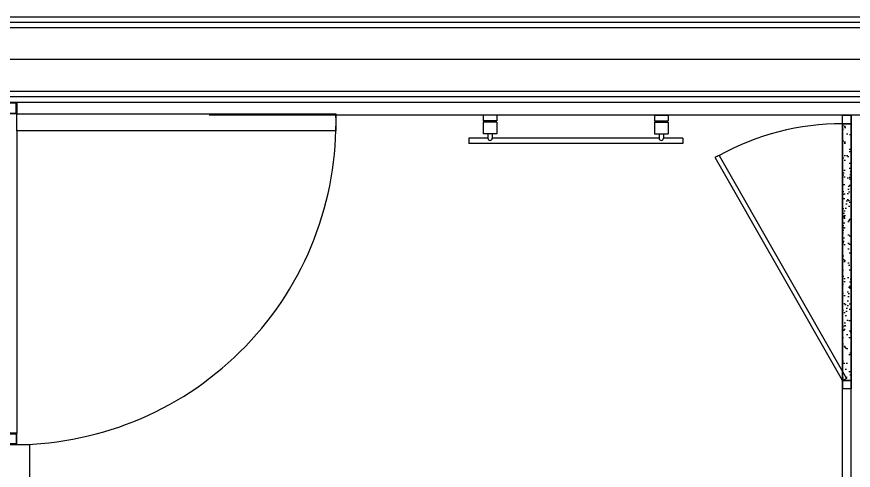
# Model space of a CAD drawing. Header units: millimetres. Extents: x -47382 to 204618, y -51045 to 127155.
# Drawn here: x 30500 to 32455, y 57331 to 58391 of the extents above; entities that cross this region are included whole.
import ezdxf
from ezdxf.enums import TextEntityAlignment as Align

# ---------------------------------------------------------------- set-up
doc = ezdxf.new("R2010")
doc.units = ezdxf.units.MM
doc.header["$LTSCALE"] = 300
doc.header["$MEASUREMENT"] = 0
doc.linetypes.add('CEN', pattern=[62, 60, -1, 0, -1])
doc.layers.get('0').update_dxf_attribs({"linetype": 'CONTINUOUS'})
for name, color, linetype in [('A-CEN', 1, 'CEN'), ('A-DOOR', 4, 'CONTINUOUS'), ('A-FIN-TYP1', 6, 'CONTINUOUS'), ('A-FLOR-TOIL-PFIX', 9, 'CONTINUOUS'), ('A-TOIL', 6, 'CONTINUOUS'), ('A-WALL-DRY1', 7, 'CONTINUOUS')]:
    doc.layers.add(name, color=color, linetype=linetype)
doc.styles.add('돋움체', font='')
doc.styles.get('돋움체').set_extended_font_data('DotumChe')

# ---------------------------------------------------------------- blocks, each defined once
blk = doc.blocks.new('수건걸이')
at = {"layer": 'A-FLOR-TOIL-PFIX'}
for p, q in [((-66, -34), (-66, 466)), ((-54, 466), (-66, 466)), ((-54, 421), (-54, 466)), ((-16, 432), (-44, 432)), ((-44, 400), (-44, 432)), ((-16, 400), (-16, 432)), ((-13, 400), (-13, 432)), ((0, 432), (-13, 432)), ((0, 400), (0, 432)), ((-44, 421), (-54, 421)), ((-44, 411), (-54, 411)), ((-54, 21), (-54, 411)), ((-16, 427), (-13, 427)), ((-16, 400), (-44, 400)), ((-16, 405), (-13, 405)), ((0, 400), (-13, 400)), ((-44, 21), (-54, 21)), ((-16, 32), (-44, 32)), ((-44, 32), (-44, 0)), ((-16, 32), (-16, 0)), ((-16, 27), (-13, 27)), ((-13, 32), (-13, 0)), ((0, 32), (-13, 32)), ((0, 32), (0, 0)), ((-54, -34), (-54, 11)), ((-44, 11), (-54, 11)), ((-16, 5), (-13, 5)), ((0, 0), (-13, 0)), ((-16, 0), (-44, 0)), ((-54, -34), (-66, -34))]:
    blk.add_line(p, q, dxfattribs=at)
for centre in [(-54, 416), (-54, 16)]:
    blk.add_arc(centre, 5, 90, 270, dxfattribs=at)
blk = doc.blocks.new('유리문')
at = {"layer": 'A-FLOR-TOIL-PFIX'}
h = blk.add_hatch(dxfattribs=at)
h.set_pattern_fill('AR-SAND', color=256, scale=0.5, style=0)
h.set_pattern_definition([(142.5, (-144731.794, -430363.064), (0.80001565, 24.4706619), [0, -19.304, 0, -21.59, 0, -20.6375]), (172.5, (-144731.794, -430363.064), (-22.4761642, 35.841255), [0, -10.414, 0, -17.399, 0, -6.6675]), (212.5, (-144716.173, -430363.064), (-39.5496185, 0.0718592), [0, -6.35, 0, -22.86, 0, -29.845]), (222.5, (-144716.173, -430363.064), (-38.1778226, 11.1464662), [0, -3.175, 0, -14.986, 0, -17.145])])
edge = h.paths.add_edge_path()
edge.add_line((620, 20), (620, 0))
edge.add_line((620, 0), (608, 0))
edge.add_line((608, 0), (32, 0))
edge.add_line((32, 0), (20, 0))
edge.add_line((20, 0), (20, 20))
edge.add_line((20, 20), (620, 20))
for p, q in [((20, 20), (541, 317.5)), ((545.8, 308.7), (24.4, 11)), ((20, 20), (0, 20)), ((620, 20), (20, 20)), ((24.4, 11), (20, 20)), ((20, 0), (0, 0)), ((620, 0), (20, 0))]:
    blk.add_line(p, q, dxfattribs=at)
for points in [[(20, 20), (20, 0), (0, 0), (0, 20)], [(20, 20), (20, 0), (0, 0), (0, 20)], [(640, 20), (640, 0), (620, 0), (620, 20)]]:
    blk.add_lwpolyline(points, close=True, dxfattribs=at)
blk.add_lwpolyline([(620, 20), (620, 0), (608, 0), (608, 0), (32, 0), (32, 0), (20, 0), (20, 20), (620, 20)], dxfattribs=at)
for centre, radius, start, end in [((15.4, 28.2), 600, 27.8754, 28.8287), ((22.5, 20.3), 597.5, 359.9699, 28.8615)]:
    blk.add_arc(centre, radius, start, end, dxfattribs=at)
blk = doc.blocks.new('G$C37D8D55C')
at = {"layer": 'A-DOOR', "color": 4}
for p, q in [((0, 758), (0, 800)), ((0, 800), (20, 800)), ((20, 798.3), (1.7, 798.3)), ((1.7, 798.3), (1.7, 759.7)), ((20, 800), (20, 798.3)), ((180, 800), (200, 800)), ((180, 798.3), (180, 800)), ((198.3, 798.3), (180, 798.3)), ((198.3, 774.7), (198.3, 798.3)), ((200, 800), (200, 773)), ((153.3, 759.7), (153.3, 774.7)), ((153.3, 774.7), (198.3, 774.7)), ((200, 773), (155, 773)), ((155, 773), (155, 758)), ((155, 758), (0, 758)), ((1.7, 759.7), (153.3, 759.7)), ((155, 758), (155, 42)), ((200, 733), (200, 27)), ((155, 42), (0, 42)), ((0, 42), (0, 0)), ((1.7, 1.7), (1.7, 40.3)), ((1.7, 40.3), (153.3, 40.3)), ((153.3, 40.3), (153.3, 25.3)), ((155, 27), (155, 42)), ((153.3, 25.3), (198.3, 25.3)), ((200, 27), (155, 27)), ((198.3, 25.3), (198.3, 1.7)), ((200, 0), (200, 27)), ((0, 0), (20, 0)), ((20, 1.7), (1.7, 1.7)), ((20, 0), (20, 1.7)), ((198.3, 1.7), (180, 1.7)), ((180, 1.7), (180, 0)), ((180, 0), (200, 0))]:
    blk.add_line(p, q, dxfattribs=at)
blk.add_lwpolyline([(200, 773), (946, 773), (946, 733), (200, 733)], close=True, dxfattribs=at)
blk.add_arc((193.2, 753), 753, 270.5147, 1.5219, dxfattribs=at)
at = {"layer": 'A-DOOR', "color": 4, "style": '돋움체', "width": 0.9}
blk.add_text('SD', height=30, rotation=270, dxfattribs=at).set_placement((26.2, 95.6), align=Align.MIDDLE_LEFT)

msp = doc.modelspace()

# ---------------------------------------------------------------- linework, layer by layer
at = {"layer": 'A-CEN'}
msp.add_line((33800, 58291.4), (30000, 58291.4), dxfattribs=at)
at = {"layer": 'A-FIN-TYP1'}
for points in [[(33270, 57221.4), (33270, 58161.4), (30950, 58161.4)], [(30500, 57391.4), (30530, 57391.4), (30530, 56501.4), (32430, 56501.4), (32430, 57221.4), (33300, 57221.4)]]:
    msp.add_lwpolyline(points, dxfattribs=at)
at = {"layer": 'A-FLOR-TOIL-PFIX'}
for p, q in [((32430, 57221.4), (32430, 58161.4)), ((32450, 57221.4), (32450, 58161.4))]:
    msp.add_line(p, q, dxfattribs=at)
at = {"layer": 'A-WALL-DRY1'}
for p, q in [((30300, 58391.4), (33300, 58391.4)), ((30312.5, 58378.9), (33300, 58378.9)), ((30325, 58366.4), (33300, 58366.4)), ((33300, 58203.9), (30312.5, 58203.9)), ((33300, 58216.4), (30325, 58216.4)), ((30300, 58191.4), (33300, 58191.4))]:
    msp.add_line(p, q, dxfattribs=at)

# ---------------------------------------------------------------- block references
msp.add_blockref('G$C37D8D55C', (30300, 57391.4))
at = {"layer": 'A-FLOR-TOIL-PFIX', "rotation": 90.00000000000001}
msp.add_blockref('유리문', (32450, 57521.4), dxfattribs=at)
at = {"layer": 'A-TOIL', "rotation": 89.99999999999999}
msp.add_blockref('수건걸이', (32022.3, 58161.4), dxfattribs=at)

doc.saveas('drawing.dxf')
